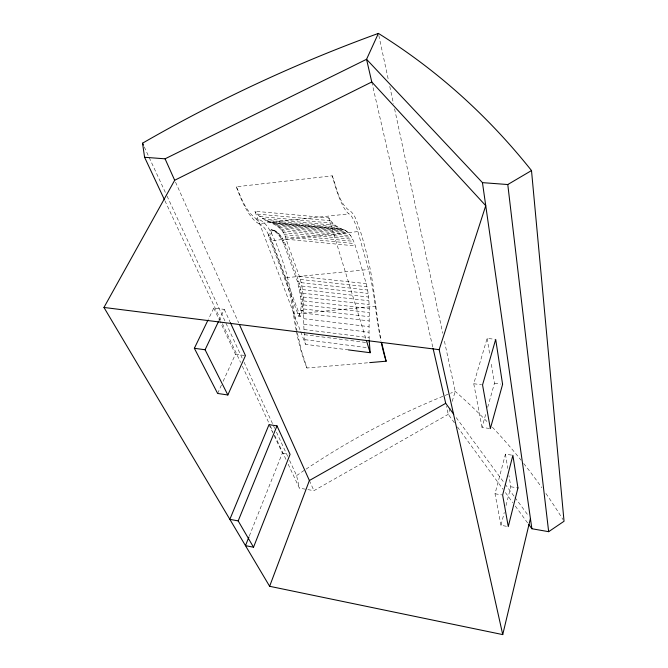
<?xml version="1.0" encoding="UTF-8"?>
<svg xmlns="http://www.w3.org/2000/svg" width="668" height="668" viewBox="0 0 668 668"><rect width="100%" height="100%" fill="white"/><g stroke="black" fill="none" stroke-linecap="round" stroke-linejoin="round"><path stroke-width="0.5" stroke-dasharray="3.34 2.5" d="M369.179 339.411C368.477 320.832 371.024 301.878 366.206 283.641L355.351 245.924C353.439 240.263 350.934 234.268 345.899 230.685C339.027 228.297 332.405 224.607 328.781 217.877L254.884 211.263L300.358 330.752M348.621 349.932L305.535 344.354C301.468 321.867 306.654 298.404 299.406 276.393L286.046 239.177C282.414 221.626 263.501 224.014 254.884 211.263M506.444 526.284L500.983 525.324L504.256 512.473M506.018 505.551L510.795 486.772L508.958 475.558M500.983 525.324L495.021 493.769L505.434 454.156L511.964 455.159M489.435 428.472L482.029 427.378L485.987 413.333M487.682 407.313L494.462 383.24L490.955 361.822M482.029 427.378L473.754 383.724L487.122 338.367L494.737 339.286M450.065 408.357L448.236 414.327L313.943 490.679L299.381 488.141L287.883 463.559M452.186 401.376L455.225 391.415L444.061 339.394M249.323 536.003L282.364 453.079L273.329 433.816M298.796 316.331C303.681 305.284 299.974 292.359 297.26 281.028L283.892 244.204C281.42 238.242 277.679 231.754 271.141 229.7L268.411 235.52L298.796 316.331L300.233 316.507C305.109 305.451 301.418 292.526 298.713 281.186L285.395 244.354C282.781 238.117 278.581 230.527 271.141 229.7M217.626 393.452L221.442 385.052M223.137 381.319L235.437 354.24L219.964 321.275M300.233 316.507L269.964 235.67L272.686 229.842M218.929 320.64L224.281 309.368L213.768 308.09L208.358 319.312M297.093 331.587C293.377 309.184 290.989 286.43 283.858 264.737A115.681 30.127 84.6 0 0 279.324 251.811A116.608 30.594 84.5 0 0 274.531 239.603C270.448 231.512 266.231 220.615 256.228 218.803C245.715 211.297 241.399 198.12 236.363 186.773L332.263 175.809A110.788 18.646 82.7 0 0 348.938 213.869A71.276 12.575 84.3 0 1 357.906 231.587L368.544 269.488A69.873 11.924 84.7 0 1 375.266 306.328A89.838 13.251 84.5 0 0 380.869 340.496M236.363 186.773A109.318 27.029 81.5 0 0 258.95 223.621L348.938 213.869M258.95 223.621A70.324 18.236 83.9 0 1 271.225 240.739L357.906 231.587M271.225 240.739L285.136 277.813L368.544 269.488M285.136 277.813A68.971 17.31 84.5 0 1 293.419 314.035L375.266 306.328M297.435 333.324L301.66 351.518L307.004 368.01L368.661 362.707M257.272 214.077L330.802 220.724M259.752 216.549L332.923 223.204M262.299 218.611L335.094 225.283M264.879 220.273L337.315 226.945M267.509 221.542L339.578 228.197M270.156 222.411L341.866 229.049M271.751 222.761L343.243 229.383M273.312 223.321L344.596 229.934M274.832 224.081L345.899 230.685M276.301 225.032L347.16 231.637M277.729 226.185L348.379 232.798M279.099 227.521L349.539 234.142M280.418 229.049L350.658 235.679M281.671 230.744L351.71 237.391M271.058 229.859L272.611 230.009M272.385 230.126L273.93 230.276M273.763 230.794L275.299 230.936M275.091 231.629L276.627 231.779M282.865 232.614L352.712 239.278M276.377 232.648L277.913 232.798M277.612 233.842L279.14 233.984M283.992 234.652L353.656 241.34M278.806 235.194L280.326 235.336M285.061 236.839L354.533 243.553M268.411 235.52L269.964 235.67M279.942 236.706L281.462 236.848M281.019 238.367L282.539 238.518M286.046 239.177L355.351 245.924M282.046 240.188L283.558 240.33M283.007 242.142L284.518 242.292M283.892 244.204L285.395 244.354M299.406 276.393L366.206 283.641M300.308 279.441L366.924 286.731M297.26 281.028L298.713 281.186M301.109 282.656L367.559 290.004M298.078 283.75L299.523 283.908M301.802 286.038L368.093 293.436M298.805 286.647L300.249 286.814M302.387 289.57L368.527 297.018M299.439 289.695L300.884 289.862M299.974 292.885L301.418 293.043M302.871 293.235L368.87 300.742M300.416 296.191L301.852 296.358M303.239 297.018L369.12 304.591M300.759 299.615L302.195 299.782M303.506 300.909L369.262 308.541M300.992 303.138L302.429 303.305M303.656 304.892L369.32 312.599M301.134 306.746L302.571 306.921M303.698 308.95L369.27 316.732M301.176 310.436L302.604 310.603M301.176 310.704L302.612 310.879M303.623 313.075L369.128 320.932M303.598 318.694L368.995 326.644M303.715 324.18L368.986 332.23M303.973 329.516L369.095 337.657M304.366 334.685L368.302 342.784M304.892 339.661L369.688 347.961M494.462 383.24L500.557 384.058M473.754 383.724L481.57 384.776M235.437 354.24L245.465 355.601M510.795 486.772L516.915 487.765M282.364 453.079L288.142 454.031M495.021 493.769L501.685 494.879M256.053 218.995L258.666 221.559M456.219 417.617L504.449 483.173M505.066 484.016L514.343 496.625M514.961 497.46L528.563 515.955M454.39 422.744L448.236 414.327L446.399 406.328M457.463 426.952L502.979 489.21M505.434 492.575L512.815 502.67M515.279 506.035L527.578 522.86M213.768 308.09L219.521 320.331M164.938 200.767L221.985 322.711M222.427 323.654L240.564 362.415M242.325 366.198L269.747 424.806M270.189 425.75L272.845 431.419M274.615 435.202L286.113 459.776M269.029 424.639L272.895 432.897M144.288 146.968L166.608 195.123M167.05 196.066L242.325 358.491M244.079 362.265L274.715 428.363M276.469 432.138L287.85 456.695M289.595 460.469L296.6 475.583L299.381 488.141M224.281 309.368L229.901 321.634M175.534 182.147L238.618 322.778M309.384 480.509L313.943 490.679M300.734 331.72L305.535 344.354M328.781 217.877L365.897 338.843M332.263 175.809C336.513 187.257 338.534 201.268 348.103 209.652C355.618 213.351 357.029 223.504 360.161 230.56A118.211 21.1 84.7 0 1 363.809 243.043A117.251 20.775 84.8 0 1 367.308 256.245C374.314 283.616 375.55 311.956 381.01 339.603M371.775 81.98L432.839 347.393M378.823 35.437L388.459 80.319M389.77 86.439L393.494 103.782M394.588 108.876L442.75 333.274M487.122 338.367L489.794 354.683M505.434 454.156L507.78 468.427M307.004 368.01A88.836 19.305 84.2 0 1 296.4 331.27M296.2 330.234A88.836 19.305 84.2 0 1 293.419 314.035M486.897 421.475A1113.915 745.179 -61.6 0 0 455.225 391.415A1920.099 1210.575 65.1 0 0 450.524 393.26M492.391 427.219A1113.915 745.179 -61.6 0 1 521.132 460.252M523.729 463.517A1113.915 745.179 -61.6 0 1 541.84 487.673M545.915 493.485A1113.915 745.179 -61.6 0 1 562.999 519.57M296.6 475.583A1920.099 1210.575 65.1 0 1 305.226 469.704M306.086 469.128A1920.099 1210.575 65.1 0 1 449.581 393.636"/><path stroke-width="1" d="M502.737 634.6L439.16 349.673L485.753 205.686L371.775 81.98L174.682 180.251L103.957 307.455L269.63 586.295L502.737 634.6L530.417 518.477M269.63 586.295L309.384 480.509L445.706 403.322L433.073 348.412M253.523 547.217L290.071 454.349L277.003 425.883L269.029 424.639L229.85 519.337L238.184 520.906L253.523 547.217L245.473 545.647L248.939 536.963M238.184 520.906L277.003 425.883M207.907 320.248L194.363 348.304L217.626 393.452L227.846 394.98L245.465 355.601L230.335 322.577M528.805 524.547L531.887 528.747L548.662 531.678L564.043 521.257L531.503 170.565A2833.572 1290.843 -54.9 0 0 378.389 33.4L366.557 59.302L371.775 81.98M227.846 394.98L205.093 349.756L218.478 321.575M378.389 33.4C296.759 63.009 217.743 99.791 142.534 143.186L144.589 157.281L165.071 158.817L366.557 59.302L482.455 182.64L507.78 184.535L531.503 170.565M369.688 362.615L386.137 361.204A89.838 13.251 84.5 0 1 381.253 342.3M103.957 307.455L439.16 349.673M348.621 349.932L370.156 352.721L369.212 340.288M194.363 348.304L205.093 349.756M445.706 403.322L453.747 414.252M144.589 157.281L164.495 199.824M142.534 143.186L143.411 145.073M165.071 158.817L174.682 180.251M239.478 324.681L309.384 480.509M366.507 340.822L370.156 352.721M386.137 361.204L381.603 342.484M482.455 182.64L531.887 528.747M507.78 184.535L548.662 531.678M517.934 487.932L508.264 526.601L502.637 495.038L512.89 455.3L517.934 487.932M502.595 384.325L490.362 428.605L482.546 384.91L495.689 339.402L502.595 384.325"/></g></svg>
